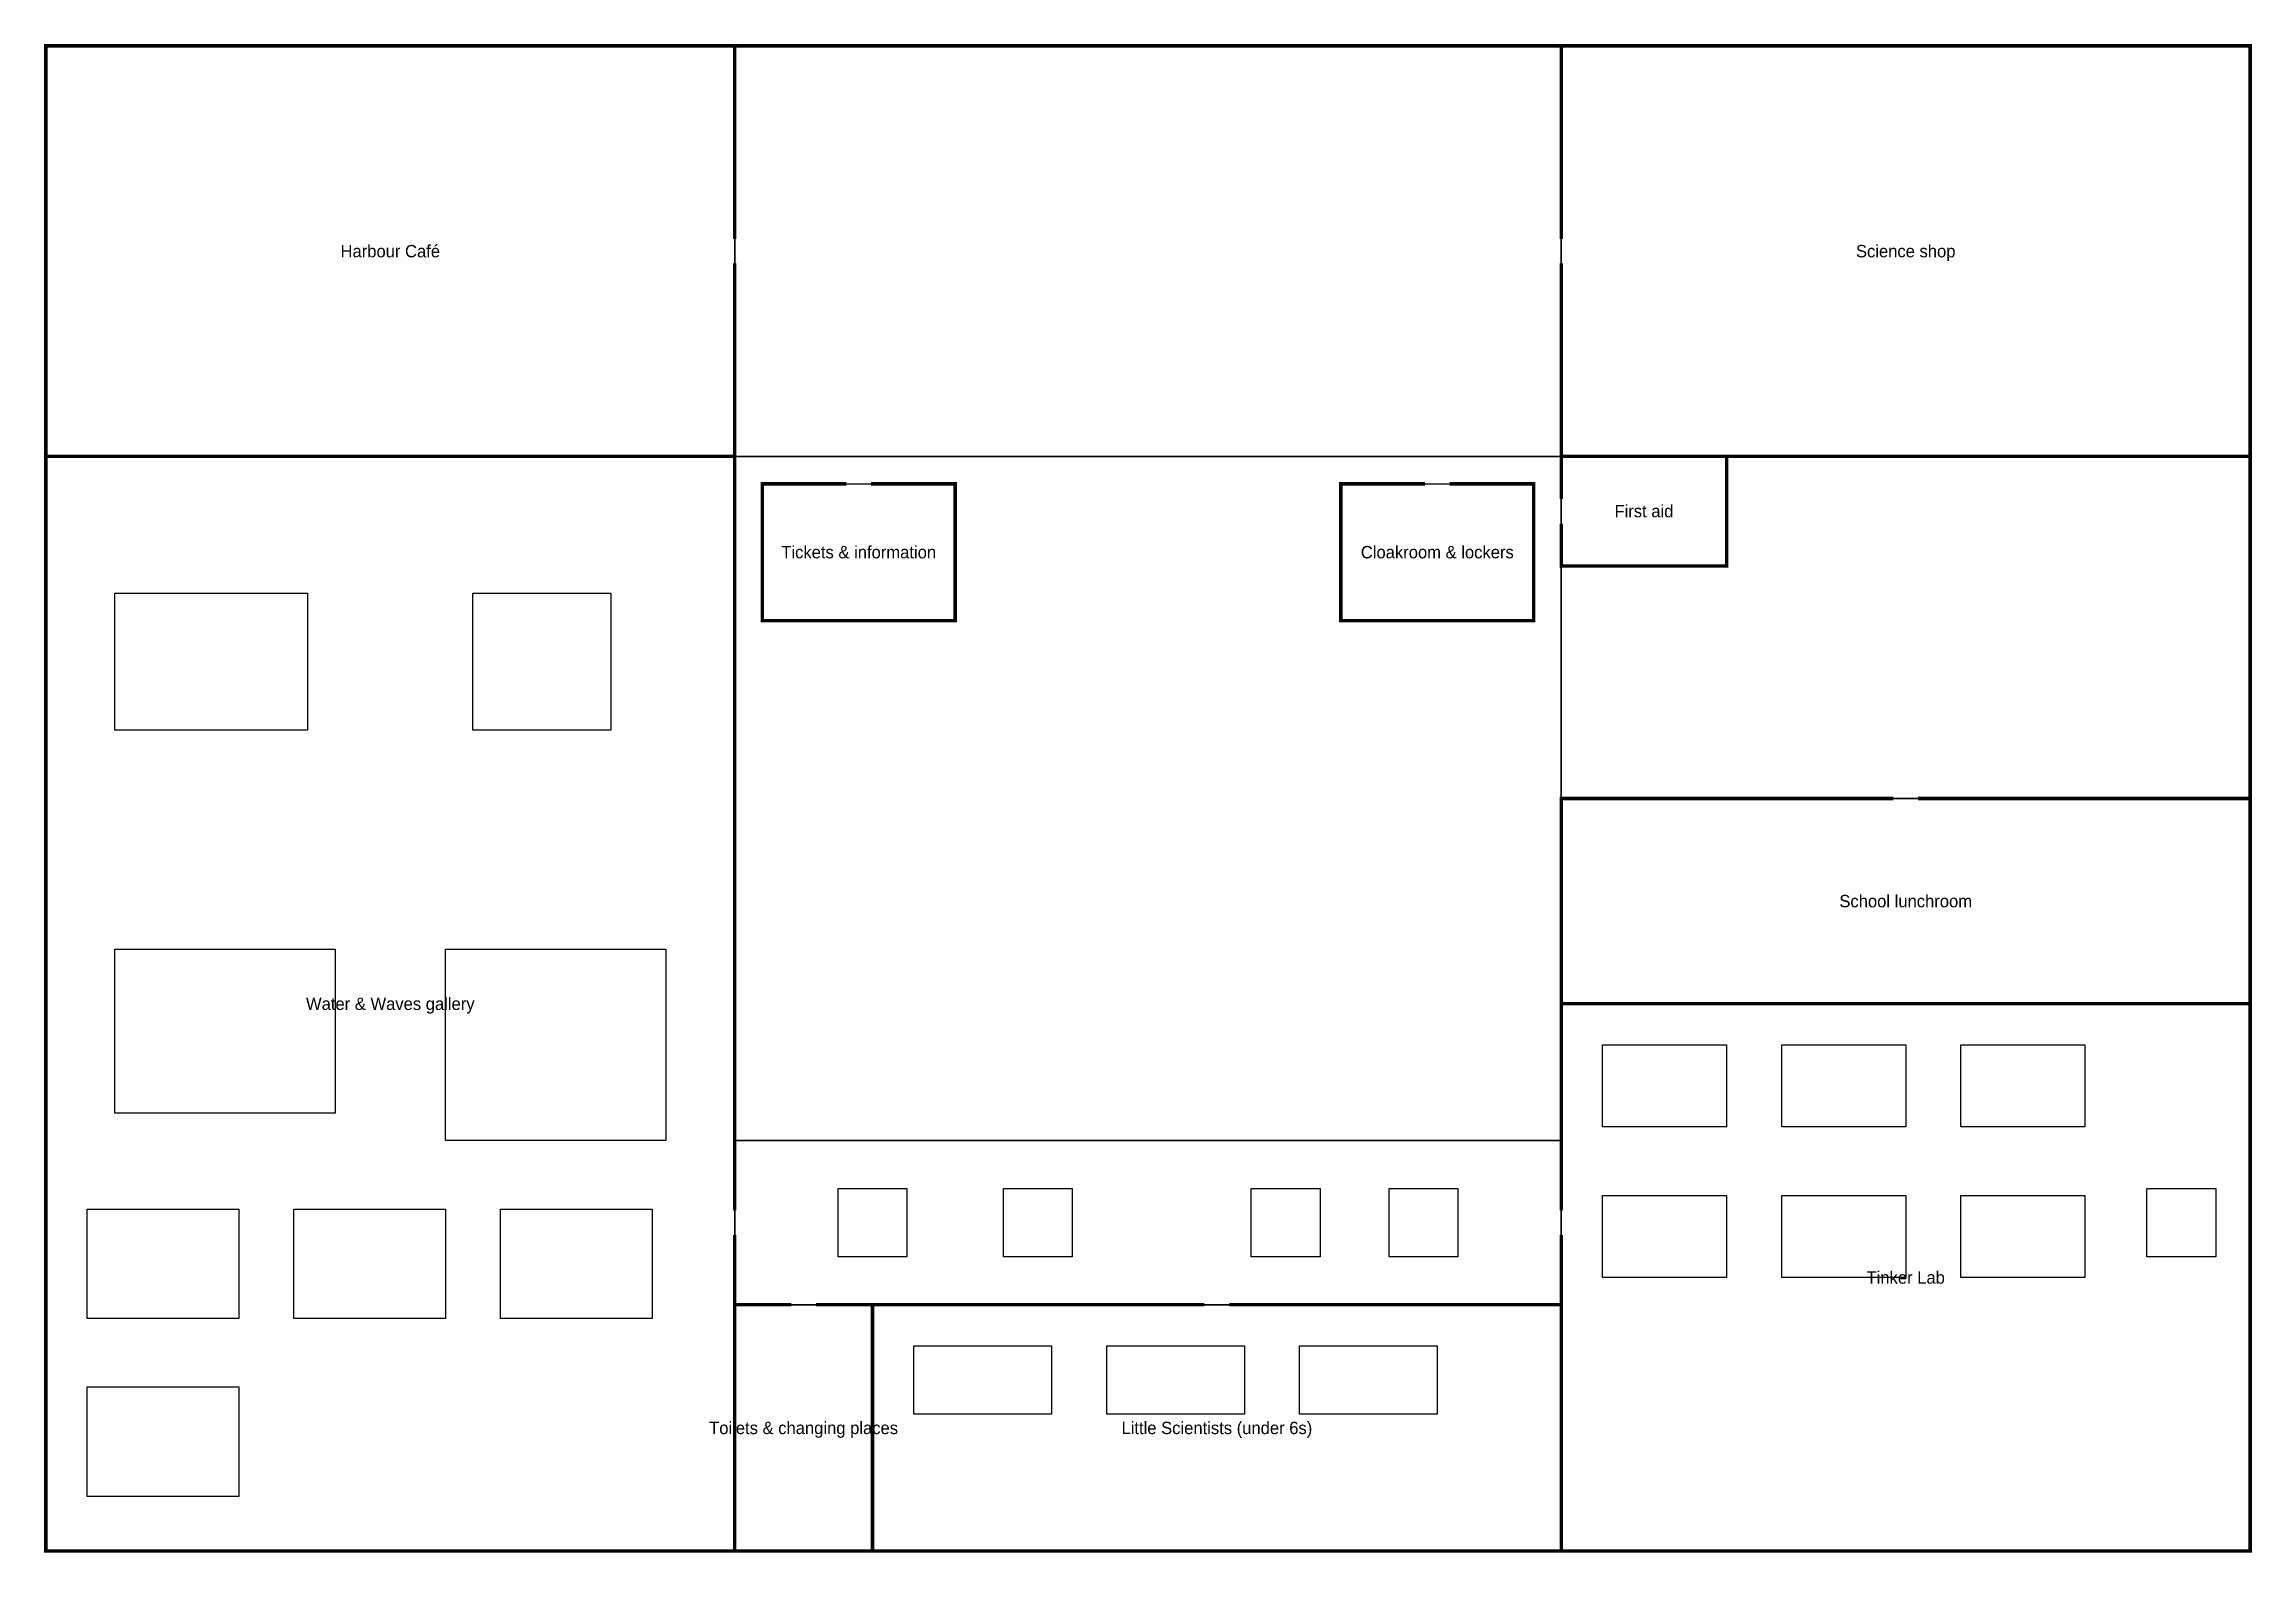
# Model space of a CAD drawing. Header units: metres. Extents: x 0 to 160, y -109 to 0.
import ezdxf
from ezdxf.enums import TextEntityAlignment as Align

# ---------------------------------------------------------------- set-up
doc = ezdxf.new("R2010")
doc.units = ezdxf.units.M
for name, color, linetype in [('DOORS', 3, 'Continuous'), ('LABELS', 2, 'Continuous'), ('OBJECTS', 5, 'Continuous'), ('ROOMS', 8, 'Continuous'), ('WALLS', 7, 'Continuous')]:
    doc.layers.add(name, color=color, linetype=linetype)

msp = doc.modelspace()

# ---------------------------------------------------------------- linework, layer by layer
at = {"layer": 'DOORS'}
for p, q in [((50, -14.01), (50, -15.79)), ((110, -15.79), (110, -14.01)), ((58.1, -31.79), (59.9, -31.79)), ((100.1, -31.79), (101.9, -31.79)), ((110, -34.67), (110, -32.88)), ((134.1, -54.63), (135.9, -54.63)), ((50, -84.53), (50, -86.32)), ((110, -86.32), (110, -84.53)), ((54.1, -91.38), (55.9, -91.38)), ((84.1, -91.38), (85.9, -91.38))]:
    msp.add_line(p, q, dxfattribs=at)
at = {"layer": 'OBJECTS'}
for points in [[(5, -39.73), (19, -39.73), (19, -49.67), (5, -49.67), (5, -39.73)], [(31, -39.73), (41, -39.73), (41, -49.67), (31, -49.67), (31, -39.73)], [(5, -65.56), (21, -65.56), (21, -77.48), (5, -77.48), (5, -65.56)], [(29, -65.56), (45, -65.56), (45, -79.46), (29, -79.46), (29, -65.56)], [(113, -72.51), (122, -72.51), (122, -78.47), (113, -78.47), (113, -72.51)], [(126, -72.51), (135, -72.51), (135, -78.47), (126, -78.47), (126, -72.51)], [(139, -72.51), (148, -72.51), (148, -78.47), (139, -78.47), (139, -72.51)], [(3, -84.43), (14, -84.43), (14, -92.38), (3, -92.38), (3, -84.43)], [(18, -84.43), (29, -84.43), (29, -92.38), (18, -92.38), (18, -84.43)], [(33, -84.43), (44, -84.43), (44, -92.38), (33, -92.38), (33, -84.43)], [(113, -83.44), (122, -83.44), (122, -89.4), (113, -89.4), (113, -83.44)], [(126, -83.44), (135, -83.44), (135, -89.4), (126, -89.4), (126, -83.44)], [(139, -83.44), (148, -83.44), (148, -89.4), (139, -89.4), (139, -83.44)], [(63, -94.36), (73, -94.36), (73, -99.33), (63, -99.33), (63, -94.36)], [(77, -94.36), (87, -94.36), (87, -99.33), (77, -99.33), (77, -94.36)], [(91, -94.36), (101, -94.36), (101, -99.33), (91, -99.33), (91, -94.36)], [(3, -97.34), (14, -97.34), (14, -105.29), (3, -105.29), (3, -97.34)]]:
    msp.add_lwpolyline(points, close=True, dxfattribs=at)
at = {"layer": 'ROOMS'}
for points in [[(0, 0), (50, 0), (50, -29.8), (0, -29.8), (0, 0)], [(50, 0), (110, 0), (110, -29.8), (50, -29.8), (50, 0)], [(110, 0), (160, 0), (160, -29.8), (110, -29.8), (110, 0)], [(0, -29.8), (50, -29.8), (50, -109.26), (0, -109.26), (0, -29.8)], [(50, -29.8), (110, -29.8), (110, -79.46), (50, -79.46), (50, -29.8)], [(110, -29.8), (160, -29.8), (160, -54.63), (110, -54.63), (110, -29.8)], [(110, -29.8), (122, -29.8), (122, -37.75), (110, -37.75), (110, -29.8)], [(52, -31.79), (66, -31.79), (66, -41.72), (52, -41.72), (52, -31.79)], [(94, -31.79), (108, -31.79), (108, -41.72), (94, -41.72), (94, -31.79)], [(110, -54.63), (160, -54.63), (160, -69.53), (110, -69.53), (110, -54.63)], [(110, -69.53), (160, -69.53), (160, -109.26), (110, -109.26), (110, -69.53)], [(50, -79.46), (110, -79.46), (110, -91.38), (50, -91.38), (50, -79.46)], [(57.5, -82.94), (62.5, -82.94), (62.5, -87.91), (57.5, -87.91), (57.5, -82.94)], [(69.5, -82.94), (74.5, -82.94), (74.5, -87.91), (69.5, -87.91), (69.5, -82.94)], [(87.5, -82.94), (92.5, -82.94), (92.5, -87.91), (87.5, -87.91), (87.5, -82.94)], [(97.5, -82.94), (102.5, -82.94), (102.5, -87.91), (97.5, -87.91), (97.5, -82.94)], [(152.5, -82.94), (157.5, -82.94), (157.5, -87.91), (152.5, -87.91), (152.5, -82.94)], [(50, -91.38), (60, -91.38), (60, -109.26), (50, -109.26), (50, -91.38)], [(60, -91.38), (110, -91.38), (110, -109.26), (60, -109.26), (60, -91.38)]]:
    msp.add_lwpolyline(points, close=True, dxfattribs=at)
at = {"layer": 'WALLS', "const_width": 0.25}
for points in [[(50, -15.79), (50, -29.8), (0, -29.8), (0, 0), (50, 0), (50, -14.01)], [(0, 0), (160, 0), (160, -109.26), (0, -109.26), (0, 0)], [(110, -14.01), (110, 0), (160, 0), (160, -29.8), (110, -29.8), (110, -15.79)], [(50, -86.32), (50, -109.26), (0, -109.26), (0, -29.8), (50, -29.8), (50, -84.53)], [(110, -32.88), (110, -29.8), (122, -29.8), (122, -37.75), (110, -37.75), (110, -34.67)], [(59.9, -31.79), (66, -31.79), (66, -41.72), (52, -41.72), (52, -31.79), (58.1, -31.79)], [(101.9, -31.79), (108, -31.79), (108, -41.72), (94, -41.72), (94, -31.79), (100.1, -31.79)], [(135.9, -54.63), (160, -54.63), (160, -69.53), (110, -69.53), (110, -54.63), (134.1, -54.63)], [(110, -84.53), (110, -69.53), (160, -69.53), (160, -109.26), (110, -109.26), (110, -86.32)], [(55.9, -91.38), (60, -91.38), (60, -109.26), (50, -109.26), (50, -91.38), (54.1, -91.38)], [(85.9, -91.38), (110, -91.38), (110, -109.26), (60, -109.26), (60, -91.38), (84.1, -91.38)]]:
    msp.add_lwpolyline(points, dxfattribs=at)

# ---------------------------------------------------------------- texts
at = {"layer": 'LABELS'}
for s, p in [('Harbour Café', (25, -14.9)), ('Science shop', (135, -14.9)), ('First aid', (116, -33.77)), ('Tickets & information', (59, -36.75)), ('Cloakroom & lockers', (101, -36.75)), ('School lunchroom', (135, -62.08)), ('Water & Waves gallery', (25, -69.53)), ('Tinker Lab', (135, -89.4)), ('Toilets & changing places', (55, -100.32)), ('Little Scientists (under 6s)', (85, -100.32))]:
    msp.add_text(s, height=0.9, dxfattribs=at).set_placement(p, align=Align.MIDDLE_CENTER)

doc.saveas('drawing.dxf')
